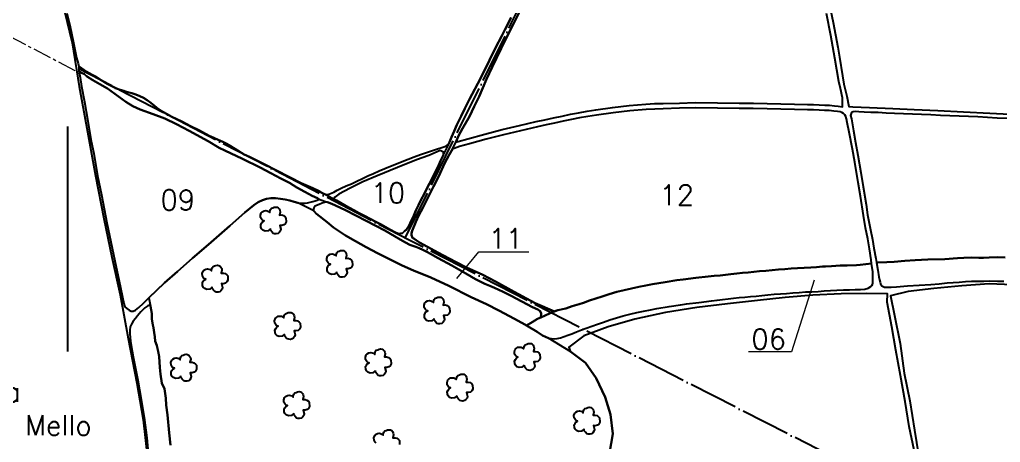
# Model space of a CAD drawing. Extents: x 754738 to 757363, y 7805323 to 7809035.
# Drawn here: x 755161 to 755951, y 7807327 to 7807668 of the extents above; entities that cross this region are included whole.
import ezdxf

# ---------------------------------------------------------------- set-up
doc = ezdxf.new("R2010")
doc.units = 0
doc.header["$MEASUREMENT"] = 0
for name, pattern in [('CENTER2', [1.125, 0.75, -0.125, 0.125, -0.125]), ('CONTINUO', [0]), ('TAPUME', [47, 40, -3.5, 0, -3.5])]:
    doc.linetypes.add(name, pattern=pattern)
for name, color, linetype in [('0114001140', 1, 'Continuous'), ('0114001140004', 5, 'Continuous'), ('0114001140005', 5, 'Continuous'), ('0114001140006', 5, 'Continuous'), ('0114001140007', 5, 'Continuous'), ('0114001140008', 5, 'Continuous'), ('0114001140009', 5, 'Continuous'), ('0114001140010', 5, 'Continuous'), ('0114001140011', 5, 'Continuous'), ('0114001140012', 5, 'Continuous'), ('0114001140013', 5, 'Continuous'), ('0114001140014', 5, 'Continuous'), ('0114001140016', 5, 'Continuous'), ('0114001140017', 5, 'Continuous'), ('GRADE', 8, 'Continuous'), ('MATO', 3, 'Continuous'), ('REDE-DE-LUZ', 6, 'Continuous'), ('SIMBOLO ARVORE', 118, 'Continuous'), ('TEXTO', 7, 'Continuous'), ('TEXTO CONFRONTANTES', 7, 'Continuous')]:
    doc.layers.add(name, color=color, linetype=linetype)
doc.layers.add('TEXTO_DIVERSOS', color=7, linetype='Continuous', lineweight=5)
doc.styles.add('SIMPLEX', font='simplex', dxfattribs={"height": 0.2})

msp = doc.modelspace()

# ---------------------------------------------------------------- linework, layer by layer
at = {"layer": '0114001140'}
msp.add_lwpolyline([(755154.94, 7807874.89), (755162.66, 7807840.25), (755170.06, 7807807.77), (755177.78, 7807773.43), (755183.64, 7807742.11), (755189.85, 7807710.97), (755195.33, 7807683.62), (755203.57, 7807649.1), (755209.2, 7807613.96), (755216.05, 7807577.44), (755222.3, 7807541.92), (755229.08, 7807507.49), (755235.55, 7807476.21), (755242.33, 7807445.93), (755248.72, 7807410.56), (755255.65, 7807374.51), (755260.74, 7807345.01), (755264.58, 7807311.79)], dxfattribs=at)
at = {"layer": '0114001140004'}
msp.add_lwpolyline([(755882.08, 7807320.67), (755878.08, 7807339.63), (755874.72, 7807359.79), (755871, 7807380.94), (755867.27, 7807401.21), (755863.97, 7807420.18), (755860.26, 7807440.1), (755860.4, 7807446.78), (755843.86, 7807447.02), (755823.09, 7807446.62), (755800.37, 7807445.73), (755778, 7807443.69), (755755.74, 7807441.42), (755731.62, 7807438.71), (755706.98, 7807435.61), (755681.61, 7807431.63), (755656.91, 7807426.21), (755635.35, 7807420.17), (755615.77, 7807412.71), (755603.87, 7807403.62), (755604.85, 7807400.52), (755605.35, 7807399.99), (755617.12, 7807390.92), (755625.74, 7807378.7), (755632.99, 7807363.34), (755637.3, 7807349.26), (755639.35, 7807333.76), (755636.52, 7807318.23)], dxfattribs=at)
at = {"layer": '0114001140005'}
msp.add_lwpolyline([(755960.85, 7807453.92), (755942.43, 7807454.65), (755920.44, 7807453.24), (755897.84, 7807450.98), (755877.19, 7807448.59), (755862.81, 7807445.22), (755866.24, 7807429.31), (755870.61, 7807406.6), (755874.08, 7807382.77), (755878.44, 7807360.47), (755882.29, 7807336.69), (755888.95, 7807295.38)], dxfattribs=at)
at = {"layer": '0114001140006'}
msp.add_lwpolyline([(755848.58, 7807454.72), (755848.76, 7807456.76), (755848.72, 7807460.96), (755848.74, 7807464.44), (755847.76, 7807471.24), (755838.57, 7807470.09), (755835.64, 7807469.74), (755827.98, 7807469.46), (755826.5, 7807469.47), (755822.28, 7807469.53), (755815.4, 7807469.12), (755810.68, 7807468.85), (755808.04, 7807468.67), (755803.23, 7807468.24), (755798.7, 7807468.01), (755793.39, 7807467.77), (755787.97, 7807467.38), (755782.84, 7807467.01), (755777.86, 7807466.65), (755772.71, 7807466.27), (755767.5, 7807465.83), (755762.37, 7807465.38), (755757.4, 7807464.86), (755752.79, 7807464.39), (755748.31, 7807463.99), (755743.79, 7807463.58), (755739.02, 7807463.14), (755734.32, 7807462.6), (755729.91, 7807462.11), (755725.58, 7807461.63), (755720.87, 7807461.2), (755715.91, 7807460.76), (755706.08, 7807459.64), (755695.87, 7807458.34), (755690.8, 7807457.63), (755681.46, 7807456.19), (755671.27, 7807454.4), (755665.87, 7807453.41), (755660.16, 7807452.3), (755654.26, 7807451.1), (755648.28, 7807449.7), (755642.35, 7807448.19), (755636.37, 7807446.47), (755630.7, 7807444.64), (755625.44, 7807442.89), (755620.47, 7807441.2), (755615.66, 7807439.56), (755612.06, 7807438.27), (755606.57, 7807436.63), (755601.38, 7807434.88), (755594.79, 7807433.44), (755590.34, 7807431.84), (755588.1, 7807430.87), (755581.29, 7807427.69), (755581.29, 7807427.69), (755578.59, 7807426.43), (755574.36, 7807423.93), (755569.62, 7807421.23), (755578.18, 7807416.1), (755582.66, 7807413.17), (755585.04, 7807411.91), (755587.47, 7807410.99), (755589.69, 7807410.57), (755591.91, 7807410.45), (755594.33, 7807410.64), (755597.05, 7807411.31), (755599.95, 7807412.26), (755602.93, 7807413.34), (755606.17, 7807414.55), (755609.92, 7807415.98), (755613.89, 7807417.59), (755617.83, 7807419.13), (755622.24, 7807420.71), (755626.9, 7807422.3), (755631.82, 7807423.97), (755636.92, 7807425.67), (755642.19, 7807427.37), (755647.58, 7807428.92), (755653.02, 7807430.3), (755658.53, 7807431.59), (755664.06, 7807432.72), (755669.58, 7807433.79), (755674.8, 7807434.75), (755684.7, 7807436.49), (755693.7, 7807437.87), (755698.51, 7807438.55), (755708.62, 7807439.83), (755718.68, 7807441.12), (755723.26, 7807441.7), (755727.65, 7807442.15), (755732.07, 7807442.64), (755736.52, 7807443.13), (755741.04, 7807443.65), (755745.58, 7807444.07), (755750.07, 7807444.48), (755754.65, 7807444.89), (755759.4, 7807445.37), (755764.24, 7807445.87), (755769.2, 7807446.31), (755774.27, 7807446.74), (755779.27, 7807447.11), (755784.24, 7807447.46), (755789.4, 7807447.84), (755794.53, 7807448.21), (755799.64, 7807448.44), (755804.61, 7807448.69), (755809.58, 7807449.14), (755814.67, 7807449.48), (755819.83, 7807449.7), (755824.97, 7807449.85), (755829.87, 7807449.97), (755834.46, 7807450.11), (755838.65, 7807450.25), (755842.16, 7807450.47), (755844.98, 7807451.29), (755847.08, 7807452.56), (755847.84, 7807453.34)], close=True, dxfattribs=at)
at = {"layer": '0114001140007'}
msp.add_lwpolyline([(755955.28, 7807476.07), (755948.9, 7807476.29), (755942.47, 7807475.98), (755937.91, 7807475.65), (755934.11, 7807475.74), (755928.4, 7807476.12), (755922.02, 7807475.85), (755916.93, 7807475.4), (755906.84, 7807474.76), (755892.99, 7807474.29), (755882.86, 7807473.76), (755874.61, 7807473.22), (755866.02, 7807472.61), (755860.12, 7807472.28), (755851.6, 7807472.05), (755852.8, 7807465.67), (755853.66, 7807460.38), (755854.09, 7807458), (755854.5, 7807456.18), (755854.93, 7807454.88), (755855.97, 7807453.21), (755858.06, 7807452.17), (755863.59, 7807452.16), (755867.66, 7807452.25), (755876.53, 7807453.11), (755886.06, 7807453.72), (755895.5, 7807454.13), (755902.15, 7807454.89), (755908.48, 7807455.59), (755918.38, 7807456.22), (755923.27, 7807456.65), (755928.16, 7807456.86), (755932.7, 7807456.99), (755938.13, 7807456.94), (755942.91, 7807457.09), (755949.02, 7807457.04), (755954.26, 7807456.86)], dxfattribs=at)
at = {"layer": '0114001140008'}
msp.add_lwpolyline([(755282.82, 7807324.59), (755281.74, 7807334.67), (755280.4, 7807349.1), (755279.47, 7807356.96), (755279.13, 7807362.61), (755277.97, 7807370), (755276, 7807374.54), (755274.79, 7807381.86), (755274.33, 7807387.15), (755273.61, 7807396.19), (755272.82, 7807400.06), (755271.79, 7807405.04), (755270.58, 7807408.51), (755270.11, 7807411.96), (755269.73, 7807415.51), (755269.2, 7807419.2), (755268.49, 7807421.82), (755267.88, 7807426.15), (755267.79, 7807428.22), (755267.72, 7807430.96), (755266.71, 7807436.79), (755265.93, 7807437.61), (755264.66, 7807437.11), (755262.29, 7807435.28), (755260.33, 7807433.41), (755258.82, 7807432.15), (755256.36, 7807429.06), (755254.57, 7807426.89), (755252.76, 7807424.6), (755251.34, 7807422.27), (755250.46, 7807420), (755250.13, 7807417.34), (755250.15, 7807414.44), (755250.32, 7807411.39), (755250.7, 7807408.48), (755251.25, 7807404.9), (755252, 7807400.59), (755252.87, 7807395.92), (755254.71, 7807386.46), (755256.46, 7807377.14), (755258.89, 7807363), (755261.63, 7807346.96), (755263.81, 7807330.45), (755265.61, 7807308.71)], dxfattribs=at)
at = {"layer": '0114001140009'}
msp.add_lwpolyline([(755349.87, 7807518.27), (755353.38, 7807520.53), (755356.95, 7807522.14), (755360.32, 7807523.22), (755363.78, 7807523.88), (755367.5, 7807523.94), (755371.42, 7807523.44), (755375.28, 7807522.84), (755379.08, 7807521.91), (755382.43, 7807520.95), (755385.4, 7807520.17), (755387.94, 7807519.73), (755389.88, 7807519.73), (755391.41, 7807519.87), (755393.33, 7807520.08), (755397.54, 7807521.12), (755399.3, 7807521.73), (755401.72, 7807522.67), (755402.46, 7807523.01), (755401.34, 7807523.89), (755396.86, 7807525.76), (755391.09, 7807528.98), (755384.74, 7807532.53), (755378.6, 7807536.17), (755371.87, 7807539.67), (755363.72, 7807543.99), (755355.11, 7807548.65), (755340.94, 7807555.58), (755326.62, 7807562.3), (755322.01, 7807564.6), (755313.08, 7807569.8), (755297.98, 7807578.12), (755287.78, 7807583.52), (755278.33, 7807588.05), (755268.94, 7807591.57), (755258.39, 7807595.45), (755252.39, 7807598.16), (755246.9, 7807601.46), (755238, 7807607.92), (755231.97, 7807612.29), (755226.02, 7807615.79), (755220.4, 7807619.03), (755215.12, 7807622.38), (755213.45, 7807623.79), (755211.23, 7807624.94), (755208.87, 7807626.41), (755210.15, 7807621.28), (755211.04, 7807613.97), (755213.53, 7807601.58), (755215.89, 7807587.56), (755218.76, 7807571.29), (755220.98, 7807559.92), (755223.99, 7807541.85), (755227.15, 7807526.7), (755231.56, 7807504.05), (755234.75, 7807488.68), (755237.9, 7807473.43), (755241.58, 7807456.83), (755244.04, 7807445.24), (755245.27, 7807438.81), (755246.03, 7807436.24), (755247.57, 7807434.75), (755249.47, 7807433.4), (755251.28, 7807432.73), (755252.89, 7807432.83), (755254.6, 7807433.49), (755257.42, 7807435.56), (755261.1, 7807439.07), (755265.33, 7807443.38), (755277.99, 7807455.48), (755288.4, 7807464.83), (755300.57, 7807475.43), (755313.39, 7807486.41), (755330.69, 7807501.47), (755342.75, 7807512.4)], close=True, dxfattribs=at)
at = {"layer": '0114001140010'}
msp.add_lwpolyline([(755487.23, 7807527.22), (755489.42, 7807531.69), (755491.54, 7807535.73), (755495.49, 7807543.64), (755498.95, 7807550.78), (755500.45, 7807553.97), (755501.71, 7807556.56), (755502.57, 7807558.34), (755502.9, 7807559.3), (755502.88, 7807559.81), (755502.71, 7807561.09), (755500.22, 7807562.38), (755491.07, 7807558.39), (755481.17, 7807554.78), (755465.78, 7807548.68), (755449.3, 7807541.87), (755437.93, 7807536.98), (755427.73, 7807531.89), (755418.44, 7807527.19), (755415.3, 7807524.67), (755414.06, 7807523.2), (755416.83, 7807521.92), (755423.21, 7807518.26), (755427.11, 7807516.15), (755431.15, 7807513.89), (755434.89, 7807511.86), (755439.13, 7807509.63), (755443.71, 7807507.21), (755448.32, 7807504.73), (755452.51, 7807502.51), (755456.43, 7807500.4), (755460.18, 7807498.25), (755463.48, 7807496.46), (755466.62, 7807495.18), (755469.83, 7807495.66), (755471.41, 7807497.17), (755472.91, 7807498.67), (755474.54, 7807500.9), (755476.05, 7807503.65), (755477.23, 7807506.56), (755478.79, 7807510), (755480.62, 7807513.86), (755482.64, 7807518.24), (755484.89, 7807522.79)], close=True, dxfattribs=at)
at = {"layer": '0114001140011'}
msp.add_lwpolyline([(755463.38, 7807493.21), (755455.53, 7807497.84), (755448.27, 7807501.58), (755440.46, 7807505.7), (755432.09, 7807509.79), (755423.76, 7807514.07), (755415.87, 7807517.86), (755412.81, 7807519.22), (755409.38, 7807520.62), (755406.97, 7807520.38), (755405.06, 7807519.78), (755402.65, 7807518.83), (755400.47, 7807517.87), (755398.85, 7807517.07), (755398.2, 7807516.14), (755398.01, 7807514.84), (755398.05, 7807513.91), (755398.75, 7807513.09), (755400.43, 7807511.37), (755409.01, 7807504.46), (755414.27, 7807500.23), (755423.97, 7807493.69), (755431.92, 7807489.29), (755440.39, 7807484.42), (755449.59, 7807479.53), (755459.78, 7807474.28), (755469.5, 7807469.56), (755478.53, 7807465.61), (755492.59, 7807459.9), (755507.13, 7807453.07), (755525.17, 7807444.15), (755537.56, 7807438.36), (755547.32, 7807433.26), (755560.09, 7807426.57), (755568.29, 7807422.03), (755569.62, 7807421.23), (755574.36, 7807423.93), (755578.59, 7807426.43), (755581.29, 7807427.69), (755581.41, 7807430.85), (755580.81, 7807432.43), (755579.96, 7807433.27), (755578.75, 7807434.09), (755574.46, 7807435.99), (755565.81, 7807440.48), (755557.22, 7807445), (755550.92, 7807448.29), (755547.46, 7807450.05), (755543.93, 7807451.66), (755540.11, 7807453.21), (755536.22, 7807454.74), (755532.45, 7807456.54), (755528.64, 7807458.57), (755520.86, 7807463.19), (755509.49, 7807469.57), (755498.43, 7807475.55), (755492.42, 7807478.98), (755489.32, 7807480.63), (755486.18, 7807482.17), (755483.19, 7807483.44), (755480.45, 7807484.5), (755475.56, 7807486.34), (755472.31, 7807488.01), (755467.76, 7807490.53)], close=True, dxfattribs=at)
at = {"layer": '0114001140012'}
msp.add_lwpolyline([(755836.97, 7807536.65), (755834.14, 7807552.99), (755832.25, 7807563.53), (755829.55, 7807577.09), (755827.97, 7807584.93), (755827.38, 7807587.95), (755826.87, 7807589.88), (755826.19, 7807591.19), (755825.16, 7807592.22), (755823.84, 7807593.01), (755822.41, 7807593.45), (755820.25, 7807593.8), (755817.21, 7807594.18), (755813.55, 7807594.54), (755809.8, 7807594.71), (755805.39, 7807594.87), (755800.81, 7807595.11), (755795.99, 7807595.24), (755785.51, 7807595.37), (755774.58, 7807595.7), (755763.55, 7807595.95), (755752.42, 7807596.09), (755741.05, 7807596.24), (755723.61, 7807596.38), (755705.58, 7807596.64), (755692.97, 7807596.35), (755679.78, 7807596), (755672.99, 7807595.81), (755666.21, 7807595.45), (755652.87, 7807594.26), (755639.58, 7807592.64), (755626, 7807590.93), (755619.17, 7807589.89), (755612.46, 7807588.62), (755605.86, 7807587.32), (755599.18, 7807585.92), (755592.35, 7807584.48), (755585.4, 7807582.98), (755578.52, 7807581.42), (755564.91, 7807578.32), (755551.19, 7807575), (755537.19, 7807571.42), (755523.62, 7807567.58), (755515.82, 7807565.49), (755511.52, 7807564), (755510.06, 7807563.53), (755507.33, 7807558.88), (755503.67, 7807551.77), (755498.97, 7807541.63), (755494.77, 7807533.38), (755490.53, 7807524.73), (755486.17, 7807516.03), (755483.04, 7807510.22), (755480.6, 7807504.73), (755477.61, 7807497.41), (755477.11, 7807495.62), (755477.01, 7807493.93), (755477.53, 7807492.47), (755478.8, 7807491.23), (755483.54, 7807488.18), (755489.89, 7807484.65), (755498.3, 7807480.11), (755512.43, 7807472.64), (755521.39, 7807468.05), (755534.58, 7807462.11), (755544.61, 7807456.79), (755559.86, 7807448.35), (755576.76, 7807439.19), (755592.1, 7807432.48), (755594.79, 7807433.44), (755601.38, 7807434.88), (755606.57, 7807436.63), (755612.06, 7807438.27), (755615.66, 7807439.56), (755620.47, 7807441.2), (755625.44, 7807442.89), (755630.7, 7807444.64), (755636.37, 7807446.47), (755642.35, 7807448.19), (755648.28, 7807449.7), (755654.26, 7807451.1), (755660.16, 7807452.3), (755665.87, 7807453.41), (755671.27, 7807454.4), (755681.46, 7807456.19), (755690.8, 7807457.63), (755695.87, 7807458.34), (755706.08, 7807459.64), (755715.91, 7807460.76), (755720.87, 7807461.2), (755725.58, 7807461.63), (755729.91, 7807462.11), (755734.32, 7807462.6), (755739.02, 7807463.14), (755743.79, 7807463.58), (755748.31, 7807463.99), (755752.79, 7807464.39), (755757.4, 7807464.86), (755762.37, 7807465.38), (755767.5, 7807465.83), (755772.71, 7807466.27), (755777.86, 7807466.65), (755782.84, 7807467.01), (755787.97, 7807467.38), (755793.39, 7807467.77), (755798.7, 7807468.01), (755803.23, 7807468.24), (755808.04, 7807468.67), (755810.68, 7807468.85), (755815.4, 7807469.12), (755822.28, 7807469.53), (755826.5, 7807469.47), (755827.98, 7807469.46), (755835.64, 7807469.74), (755838.57, 7807470.09), (755847.76, 7807471.24), (755847.33, 7807474.24), (755845.96, 7807483.05), (755844.6, 7807491.06), (755842.88, 7807499.96), (755841.2, 7807509.93), (755838.7, 7807525.61)], close=True, dxfattribs=at)
at = {"layer": '0114001140013'}
msp.add_lwpolyline([(755957.12, 7807588.16), (755948.99, 7807588.53), (755941.04, 7807588.93), (755933.28, 7807589.36), (755925.66, 7807589.71), (755918.21, 7807590.03), (755910.71, 7807590.36), (755903.15, 7807590.64), (755895.54, 7807591.05), (755888.05, 7807591.37), (755880.63, 7807591.75), (755873.36, 7807592), (755866.22, 7807592.26), (755859.34, 7807592.54), (755852.94, 7807592.89), (755846.98, 7807593.06), (755841.71, 7807593.34), (755837.46, 7807593.53), (755834.52, 7807593.67), (755832.73, 7807593.45), (755831.5, 7807592.98), (755830.8, 7807590.51), (755831.4, 7807587.75), (755833.23, 7807578.3), (755834.82, 7807568.7), (755836.6, 7807558.55), (755838.91, 7807544.51), (755840.91, 7807533.01), (755843.22, 7807518.64), (755844.53, 7807510.37), (755846.87, 7807498.26), (755848.33, 7807490.58), (755849.5, 7807483.5), (755851.03, 7807475.09), (755851.6, 7807472.05), (755860.12, 7807472.28), (755866.02, 7807472.61), (755874.61, 7807473.22), (755882.86, 7807473.76), (755892.99, 7807474.29), (755906.84, 7807474.76), (755916.93, 7807475.4), (755922.02, 7807475.85), (755928.4, 7807476.12), (755934.11, 7807475.74), (755937.91, 7807475.65), (755942.47, 7807475.98), (755948.9, 7807476.29), (755955.28, 7807476.07)], dxfattribs=at)
at = {"layer": '0114001140014'}
msp.add_lwpolyline([(755812.9, 7807683.81), (755816.67, 7807665.48), (755820.42, 7807645.6), (755821.98, 7807637.57), (755824.4, 7807622.64), (755825.47, 7807615.94), (755827.67, 7807606.06), (755829.45, 7807597.76), (755832.46, 7807597.62), (755846.12, 7807596.91), (755864.88, 7807596.19), (755882.01, 7807595.44), (755901.12, 7807594.68), (755921.65, 7807593.49), (755942.94, 7807592.48), (755964.58, 7807591.36)], dxfattribs=at)
at = {"layer": '0114001140016'}
msp.add_lwpolyline([(755564.28, 7807674.8), (755559.31, 7807664.56), (755554.11, 7807654.55), (755549.13, 7807644.67), (755542.05, 7807629.66), (755537.54, 7807619.96), (755531.57, 7807605.9), (755527.64, 7807597.77), (755523.64, 7807589.73), (755518.08, 7807580.07), (755515, 7807574.09), (755512.76, 7807568.99), (755514.56, 7807569.61), (755522.47, 7807571.73), (755536.07, 7807575.58), (755550.14, 7807579.18), (755563.93, 7807582.52), (755577.56, 7807585.62), (755584.47, 7807587.19), (755591.45, 7807588.69), (755598.29, 7807590.14), (755605, 7807591.54), (755611.65, 7807592.85), (755618.44, 7807594.14), (755625.41, 7807595.2), (755639.05, 7807596.92), (755652.42, 7807598.54), (755665.91, 7807599.75), (755672.81, 7807600.12), (755679.66, 7807600.31), (755692.87, 7807600.65), (755705.56, 7807600.95), (755723.66, 7807600.69), (755741.1, 7807600.55), (755752.48, 7807600.4), (755763.63, 7807600.26), (755774.69, 7807600), (755785.6, 7807599.68), (755796.08, 7807599.55), (755800.98, 7807599.41), (755805.58, 7807599.18), (755809.97, 7807599.02), (755813.86, 7807598.84), (755817.69, 7807598.47), (755820.86, 7807598.07), (755824.32, 7807597.51), (755824.15, 7807600.92), (755824.17, 7807603.45), (755824.15, 7807604.93), (755823.86, 7807607.25), (755823.26, 7807609.8), (755822.63, 7807612.22), (755821.39, 7807618.07), (755817.96, 7807636.73), (755814.79, 7807655.21), (755811.49, 7807672.88)], dxfattribs=at)
at = {"layer": '0114001140017'}
msp.add_lwpolyline([(755199.44, 7807673.2), (755201.67, 7807663.33), (755204.72, 7807649.09), (755207.1, 7807637.13), (755208.39, 7807632.49), (755208.9, 7807630.14), (755211.04, 7807628.78), (755214.79, 7807625.95), (755217.2, 7807624.6), (755219.8, 7807623.32), (755222.39, 7807621.92), (755227.09, 7807619.06), (755231.85, 7807616.19), (755234.1, 7807614.98), (755236.61, 7807613.76), (755239.47, 7807612.36), (755242.23, 7807611.34), (755245.12, 7807610.35), (755246.7, 7807609.98), (755248.41, 7807609.41), (755251.69, 7807608.52), (755254.89, 7807607.49), (755258.08, 7807606.23), (755261.14, 7807604.74), (755263.96, 7807603.03), (755266.96, 7807600.87), (755269.97, 7807598.35), (755273.15, 7807595.75), (755276.59, 7807593.51), (755280.27, 7807591.55), (755284.02, 7807589.6), (755287.95, 7807587.66), (755291.9, 7807585.66), (755298.98, 7807581.96), (755306.19, 7807578.36), (755314.03, 7807574.21), (755317.67, 7807572.49), (755321.32, 7807570.96), (755324.97, 7807569.38), (755328.3, 7807567.81), (755331.54, 7807565.85), (755334.93, 7807563.62), (755342.17, 7807559.24), (755346.41, 7807557.13), (755359.34, 7807550.74), (755367.65, 7807546.35), (755379.22, 7807540.51), (755388.11, 7807535.91), (755397.52, 7807531.98), (755402.53, 7807529.43), (755404.66, 7807528.18), (755406.4, 7807527.25), (755407.86, 7807526.77), (755410.5, 7807526.98), (755414.35, 7807528.69), (755417.22, 7807530.25), (755420.42, 7807532.01), (755424.49, 7807533.8), (755428.81, 7807535.57), (755433.07, 7807537.53), (755437.43, 7807539.62), (755441.9, 7807541.79), (755446.44, 7807543.91), (755450.92, 7807545.91), (755455.48, 7807547.87), (755460.14, 7807549.81), (755464.86, 7807551.71), (755469.61, 7807553.59), (755474.42, 7807555.44), (755479.3, 7807557.25), (755484.22, 7807559.06), (755489.13, 7807560.71), (755493.86, 7807562.25), (755498.06, 7807563.56), (755501.47, 7807564.74), (755503.91, 7807565.61), (755505.56, 7807566.36), (755506.72, 7807567.43), (755507.69, 7807569.13), (755509.35, 7807573.09), (755511.52, 7807578.04), (755513.53, 7807582.94), (755517.14, 7807590.11), (755519.87, 7807596.12), (755523.62, 7807603.8), (755532.52, 7807620.3), (755539.92, 7807635.11), (755544.73, 7807645.14), (755549.8, 7807654.73), (755552.21, 7807659.78), (755557.21, 7807669.49)], dxfattribs=at)
at = {"layer": 'GRADE', "color": 8}
msp.add_line((755200, 7807400.21), (755200, 7807581.66), dxfattribs=at)
at = {"layer": 'MATO'}
msp.add_lwpolyline([(755636.52, 7807318.23), (755639.35, 7807333.76), (755637.3, 7807349.26), (755632.99, 7807363.34), (755625.74, 7807378.7), (755617.12, 7807390.92), (755605.35, 7807399.99), (755587.47, 7807410.99), (755585.04, 7807411.91), (755582.66, 7807413.17), (755578.18, 7807416.1), (755568.29, 7807422.03), (755560.09, 7807426.57), (755547.32, 7807433.26), (755537.56, 7807438.36), (755525.17, 7807444.15), (755507.13, 7807453.07), (755492.59, 7807459.9), (755478.53, 7807465.61), (755469.5, 7807469.56), (755459.78, 7807474.28), (755449.59, 7807479.53), (755440.39, 7807484.42), (755431.92, 7807489.29), (755423.97, 7807493.69), (755414.27, 7807500.23), (755409.01, 7807504.46), (755400.43, 7807511.37), (755397.83, 7807514.02), (755385.4, 7807520.17), (755382.43, 7807520.95), (755379.08, 7807521.91), (755375.28, 7807522.84), (755371.42, 7807523.44), (755367.5, 7807523.94), (755363.78, 7807523.88), (755360.32, 7807523.22), (755356.95, 7807522.14), (755353.38, 7807520.53), (755349.87, 7807518.27), (755342.75, 7807512.4), (755330.69, 7807501.47), (755313.39, 7807486.41), (755300.57, 7807475.43), (755288.4, 7807464.83), (755277.99, 7807455.48), (755265.33, 7807443.38), (755266.71, 7807436.79), (755267.72, 7807430.96), (755267.79, 7807428.22), (755267.88, 7807426.15), (755268.49, 7807421.82), (755269.2, 7807419.2), (755269.73, 7807415.51), (755270.11, 7807411.96), (755270.58, 7807408.51), (755271.79, 7807405.04), (755272.82, 7807400.06), (755273.61, 7807396.19), (755274.33, 7807387.15), (755274.79, 7807381.86), (755276, 7807374.54), (755277.97, 7807370), (755279.13, 7807362.61), (755279.47, 7807356.96), (755280.4, 7807349.1), (755281.74, 7807334.67), (755282.82, 7807324.59)], dxfattribs=at)
at = {"layer": 'REDE-DE-LUZ', "linetype": 'TAPUME', "flags": 128}
for points in [[(755472.15, 7807492.03), (755735.12, 7808024.7)], [(756701.38, 7806860.34), (756178.45, 7807129.52), (755475.22, 7807490.06), (755208.95, 7807628.14)]]:
    msp.add_lwpolyline(points, dxfattribs=at)
at = {"layer": 'REDE-DE-LUZ'}
msp.add_lwpolyline([(755557.21, 7807669.49), (755552.21, 7807659.78), (755549.8, 7807654.73), (755544.73, 7807645.14), (755539.92, 7807635.11), (755532.52, 7807620.3), (755523.62, 7807603.8), (755519.87, 7807596.12), (755517.14, 7807590.11), (755513.53, 7807582.94), (755511.52, 7807578.04), (755509.35, 7807573.09), (755507.69, 7807569.13), (755506.72, 7807567.43), (755502.9, 7807559.3), (755502.57, 7807558.34), (755501.71, 7807556.56), (755500.45, 7807553.97), (755498.95, 7807550.78), (755495.49, 7807543.64), (755491.54, 7807535.73), (755489.42, 7807531.69), (755487.23, 7807527.22), (755484.89, 7807522.79), (755482.64, 7807518.24), (755480.62, 7807513.86), (755478.79, 7807510), (755477.23, 7807506.56), (755476.05, 7807503.65), (755474.54, 7807500.9), (755472.91, 7807498.67), (755471.41, 7807497.17), (755469.83, 7807495.66), (755466.62, 7807495.18), (755463.48, 7807496.46), (755460.18, 7807498.25), (755456.43, 7807500.4), (755452.51, 7807502.51), (755448.32, 7807504.73), (755443.71, 7807507.21), (755439.13, 7807509.63), (755434.89, 7807511.86), (755431.15, 7807513.89), (755427.11, 7807516.15), (755423.21, 7807518.26), (755416.83, 7807521.92), (755414.06, 7807523.2), (755407.86, 7807526.77), (755406.4, 7807527.25), (755404.66, 7807528.18), (755402.53, 7807529.43), (755397.52, 7807531.98), (755388.11, 7807535.91), (755379.22, 7807540.51), (755367.65, 7807546.35), (755359.34, 7807550.74), (755346.41, 7807557.13), (755342.17, 7807559.24), (755334.93, 7807563.62), (755331.54, 7807565.85), (755328.3, 7807567.81), (755324.97, 7807569.38), (755321.32, 7807570.96), (755317.67, 7807572.49), (755314.03, 7807574.21), (755306.19, 7807578.36), (755298.98, 7807581.96), (755291.9, 7807585.66), (755287.95, 7807587.66), (755284.02, 7807589.6), (755280.27, 7807591.55), (755276.59, 7807593.51), (755273.15, 7807595.75), (755269.97, 7807598.35), (755266.96, 7807600.87), (755263.96, 7807603.03), (755261.14, 7807604.74), (755258.08, 7807606.23), (755254.89, 7807607.49), (755251.69, 7807608.52), (755248.41, 7807609.41), (755246.7, 7807609.98), (755245.12, 7807610.35), (755242.23, 7807611.34), (755239.47, 7807612.36), (755236.61, 7807613.76), (755234.1, 7807614.98), (755231.85, 7807616.19), (755227.09, 7807619.06), (755222.39, 7807621.92), (755219.8, 7807623.32), (755217.2, 7807624.6), (755214.79, 7807625.95), (755211.04, 7807628.78), (755208.9, 7807630.14), (755208.87, 7807626.41), (755211.23, 7807624.94), (755213.45, 7807623.79), (755215.12, 7807622.38), (755220.4, 7807619.03), (755226.02, 7807615.79), (755231.97, 7807612.29), (755238, 7807607.92), (755246.9, 7807601.46), (755252.39, 7807598.16), (755258.39, 7807595.45), (755268.94, 7807591.57), (755278.33, 7807588.05), (755287.78, 7807583.52), (755297.98, 7807578.12), (755313.08, 7807569.8), (755322.01, 7807564.6), (755326.62, 7807562.3), (755340.94, 7807555.58), (755355.11, 7807548.65), (755363.72, 7807543.99), (755371.87, 7807539.67), (755378.6, 7807536.17), (755384.74, 7807532.53), (755391.09, 7807528.98), (755396.86, 7807525.76), (755401.34, 7807523.89), (755402.46, 7807523.01), (755409.38, 7807520.62), (755412.81, 7807519.22), (755415.87, 7807517.86), (755423.76, 7807514.07), (755432.09, 7807509.79), (755440.46, 7807505.7), (755448.27, 7807501.58), (755455.53, 7807497.84), (755463.38, 7807493.21), (755467.76, 7807490.53), (755472.31, 7807488.01), (755475.56, 7807486.34), (755480.45, 7807484.5), (755483.19, 7807483.44), (755486.18, 7807482.17), (755489.32, 7807480.63), (755492.42, 7807478.98), (755498.43, 7807475.55), (755509.49, 7807469.57), (755520.86, 7807463.19), (755528.64, 7807458.57), (755532.45, 7807456.54), (755536.22, 7807454.74), (755540.11, 7807453.21), (755543.93, 7807451.66), (755547.46, 7807450.05), (755550.92, 7807448.29), (755557.22, 7807445), (755565.81, 7807440.48), (755574.46, 7807435.99), (755578.75, 7807434.09), (755580.67, 7807432.79), (755581.41, 7807430.85), (755581.29, 7807427.69), (755581.29, 7807427.69), (755588.1, 7807430.87), (755590.34, 7807431.84), (755592.1, 7807432.48), (755576.76, 7807439.19), (755559.86, 7807448.35), (755544.61, 7807456.79), (755534.58, 7807462.11), (755521.39, 7807468.05), (755512.43, 7807472.64), (755498.3, 7807480.11), (755489.89, 7807484.65), (755483.54, 7807488.18), (755477.73, 7807491.92), (755477.01, 7807493.93), (755477.11, 7807495.62), (755477.61, 7807497.41), (755480.6, 7807504.73), (755483.04, 7807510.22), (755486.17, 7807516.03), (755490.53, 7807524.73), (755494.77, 7807533.38), (755498.97, 7807541.63), (755503.67, 7807551.77), (755507.33, 7807558.88), (755510.06, 7807563.53), (755512.76, 7807568.99), (755515, 7807574.09), (755518.08, 7807580.07), (755523.64, 7807589.73), (755527.64, 7807597.77), (755531.57, 7807605.9), (755537.54, 7807619.96), (755542.05, 7807629.66), (755549.13, 7807644.67), (755554.11, 7807654.55), (755559.31, 7807664.56), (755564.28, 7807674.8)], dxfattribs=at)
at = {"layer": 'SIMBOLO ARVORE', "linetype": 'CONTINUO'}
for points in [[(755363.3, 7807499.14, 0), (755361.43, 7807497.56, 0), (755359.05, 7807497.29, 0), (755357.35, 7807497.95, 0), (755356.14, 7807499.13, 0), (755355.65, 7807500.49, 0), (755355.51, 7807502.49, 0), (755356.16, 7807503.75, 0), (755356.85, 7807504.69, 0), (755358.22, 7807505.62, 0), (755357.34, 7807505.9, 0), (755356.48, 7807506.61, 0), (755355.47, 7807508.2, 0), (755355.29, 7807510.1, 0), (755356.02, 7807512.08, 0), (755356.79, 7807512.79, 0), (755358.19, 7807513.65, 0), (755359.66, 7807513.84, 0), (755360.83, 7807513.67, 0), (755361.76, 7807513.25, 0), (755362.78, 7807512.34, 0), (755363.08, 7807514.07, 0), (755363.34, 7807514.77, 0), (755364.1, 7807515.73, 0), (755365.24, 7807516.14, 0), (755366.34, 7807516.64, 0), (755367.58, 7807516.75, 0), (755368.76, 7807516.58, 0), (755369.71, 7807516.08, 0), (755370.42, 7807515.31, 0), (755371.04, 7807514.08, 0), (755371.29, 7807512.72, 0), (755370.72, 7807510.29, 0), (755372.43, 7807510.32, 0), (755373.83, 7807509.98, 0), (755375.16, 7807508.92, 0), (755375.9, 7807508.08, 0), (755376.1, 7807504.74, 0), (755375.28, 7807503.24, 0), (755374.19, 7807502.24, 0), (755372.47, 7807501.78, 0), (755370.97, 7807501.91, 0), (755371.77, 7807498.79, 0), (755371.4, 7807497.46, 0), (755370.5, 7807496.18, 0), (755369.5, 7807495.39, 0), (755368.09, 7807495.04, 0), (755366.69, 7807495.13, 0), (755365.64, 7807495.43, 0), (755364.43, 7807496.61, 0), (755363.61, 7807497.68, 0), (755363.36, 7807499.3, 0)], [(755416.74, 7807464.17, 0), (755414.86, 7807462.6, 0), (755412.48, 7807462.32, 0), (755410.78, 7807462.98, 0), (755409.58, 7807464.17, 0), (755409.08, 7807465.52, 0), (755408.95, 7807467.53, 0), (755409.6, 7807468.79, 0), (755410.28, 7807469.73, 0), (755411.65, 7807470.66, 0), (755410.78, 7807470.94, 0), (755409.92, 7807471.65, 0), (755408.91, 7807473.24, 0), (755408.72, 7807475.14, 0), (755409.45, 7807477.12, 0), (755410.22, 7807477.83, 0), (755411.62, 7807478.68, 0), (755413.09, 7807478.88, 0), (755414.27, 7807478.71, 0), (755415.19, 7807478.28, 0), (755416.21, 7807477.37, 0), (755416.52, 7807479.11, 0), (755416.78, 7807479.8, 0), (755417.54, 7807480.77, 0), (755418.67, 7807481.18, 0), (755419.78, 7807481.67, 0), (755421.02, 7807481.79, 0), (755422.19, 7807481.62, 0), (755423.15, 7807481.12, 0), (755423.86, 7807480.35, 0), (755424.48, 7807479.12, 0), (755424.72, 7807477.76, 0), (755424.16, 7807475.33, 0), (755425.86, 7807475.35, 0), (755427.27, 7807475.02, 0), (755428.6, 7807473.96, 0), (755429.33, 7807473.12, 0), (755429.53, 7807469.77, 0), (755428.71, 7807468.28, 0), (755427.62, 7807467.28, 0), (755425.91, 7807466.82, 0), (755424.4, 7807466.95, 0), (755425.21, 7807463.83, 0), (755424.84, 7807462.49, 0), (755423.93, 7807461.22, 0), (755422.94, 7807460.43, 0), (755421.53, 7807460.08, 0), (755420.12, 7807460.17, 0), (755419.07, 7807460.47, 0), (755417.87, 7807461.65, 0), (755417.05, 7807462.72, 0), (755416.8, 7807464.33, 0)], [(755316.34, 7807452.18, 0), (755314.46, 7807450.6, 0), (755312.08, 7807450.33, 0), (755310.38, 7807450.99, 0), (755309.18, 7807452.17, 0), (755308.68, 7807453.53, 0), (755308.54, 7807455.53, 0), (755309.19, 7807456.8, 0), (755309.88, 7807457.73, 0), (755311.25, 7807458.66, 0), (755310.38, 7807458.94, 0), (755309.52, 7807459.65, 0), (755308.5, 7807461.25, 0), (755308.32, 7807463.15, 0), (755309.05, 7807465.12, 0), (755309.82, 7807465.83, 0), (755311.22, 7807466.69, 0), (755312.69, 7807466.89, 0), (755313.86, 7807466.72, 0), (755314.79, 7807466.29, 0), (755315.81, 7807465.38, 0), (755316.11, 7807467.12, 0), (755316.37, 7807467.81, 0), (755317.13, 7807468.77, 0), (755318.27, 7807469.19, 0), (755319.37, 7807469.68, 0), (755320.61, 7807469.79, 0), (755321.79, 7807469.62, 0), (755322.75, 7807469.12, 0), (755323.45, 7807468.35, 0), (755324.08, 7807467.13, 0), (755324.32, 7807465.76, 0), (755323.75, 7807463.33, 0), (755325.46, 7807463.36, 0), (755326.87, 7807463.02, 0), (755328.19, 7807461.97, 0), (755328.93, 7807461.13, 0), (755329.13, 7807457.78, 0), (755328.31, 7807456.28, 0), (755327.22, 7807455.28, 0), (755325.5, 7807454.82, 0), (755324, 7807454.96, 0), (755324.8, 7807451.83, 0), (755324.43, 7807450.5, 0), (755323.53, 7807449.23, 0), (755322.54, 7807448.43, 0), (755321.12, 7807448.09, 0), (755319.72, 7807448.17, 0), (755318.67, 7807448.47, 0), (755317.46, 7807449.65, 0), (755316.64, 7807450.72, 0), (755316.39, 7807452.34, 0)], [(755495.16, 7807426.52, 0), (755493.29, 7807424.95, 0), (755490.9, 7807424.67, 0), (755489.21, 7807425.33, 0), (755488, 7807426.52, 0), (755487.5, 7807427.87, 0), (755487.37, 7807429.88, 0), (755488.02, 7807431.14, 0), (755488.7, 7807432.08, 0), (755490.08, 7807433.01, 0), (755489.2, 7807433.29, 0), (755488.34, 7807434, 0), (755487.33, 7807435.59, 0), (755487.15, 7807437.49, 0), (755487.88, 7807439.47, 0), (755488.65, 7807440.18, 0), (755490.04, 7807441.03, 0), (755491.51, 7807441.23, 0), (755492.69, 7807441.06, 0), (755493.62, 7807440.63, 0), (755494.64, 7807439.72, 0), (755494.94, 7807441.46, 0), (755495.2, 7807442.15, 0), (755495.96, 7807443.12, 0), (755497.09, 7807443.53, 0), (755498.2, 7807444.02, 0), (755499.44, 7807444.14, 0), (755500.62, 7807443.97, 0), (755501.57, 7807443.46, 0), (755502.28, 7807442.7, 0), (755502.9, 7807441.47, 0), (755503.15, 7807440.11, 0), (755502.58, 7807437.68, 0), (755504.28, 7807437.7, 0), (755505.69, 7807437.36, 0), (755507.02, 7807436.31, 0), (755507.76, 7807435.47, 0), (755507.96, 7807432.12, 0), (755507.14, 7807430.63, 0), (755506.05, 7807429.63, 0), (755504.33, 7807429.17, 0), (755502.83, 7807429.3, 0), (755503.63, 7807426.18, 0), (755503.26, 7807424.84, 0), (755502.36, 7807423.57, 0), (755501.36, 7807422.78, 0), (755499.95, 7807422.43, 0), (755498.55, 7807422.52, 0), (755497.5, 7807422.81, 0), (755496.29, 7807424, 0), (755495.47, 7807425.07, 0), (755495.22, 7807426.68, 0)], [(755374.73, 7807414.09, 0), (755372.86, 7807412.52, 0), (755370.47, 7807412.24, 0), (755368.77, 7807412.9, 0), (755367.57, 7807414.09, 0), (755367.07, 7807415.44, 0), (755366.94, 7807417.44, 0), (755367.59, 7807418.71, 0), (755368.27, 7807419.64, 0), (755369.64, 7807420.57, 0), (755368.77, 7807420.85, 0), (755367.91, 7807421.56, 0), (755366.9, 7807423.16, 0), (755366.72, 7807425.06, 0), (755367.45, 7807427.04, 0), (755368.21, 7807427.75, 0), (755369.61, 7807428.6, 0), (755371.08, 7807428.8, 0), (755372.26, 7807428.63, 0), (755373.19, 7807428.2, 0), (755374.2, 7807427.29, 0), (755374.51, 7807429.03, 0), (755374.77, 7807429.72, 0), (755375.53, 7807430.69, 0), (755376.66, 7807431.1, 0), (755377.77, 7807431.59, 0), (755379.01, 7807431.7, 0), (755380.18, 7807431.54, 0), (755381.14, 7807431.03, 0), (755381.85, 7807430.27, 0), (755382.47, 7807429.04, 0), (755382.71, 7807427.68, 0), (755382.15, 7807425.25, 0), (755383.85, 7807425.27, 0), (755385.26, 7807424.93, 0), (755386.59, 7807423.88, 0), (755387.33, 7807423.04, 0), (755387.52, 7807419.69, 0), (755386.7, 7807418.19, 0), (755385.61, 7807417.2, 0), (755383.9, 7807416.74, 0), (755382.39, 7807416.87, 0), (755383.2, 7807413.74, 0), (755382.83, 7807412.41, 0), (755381.92, 7807411.14, 0), (755380.93, 7807410.35, 0), (755379.52, 7807410, 0), (755378.12, 7807410.08, 0), (755377.06, 7807410.38, 0), (755375.86, 7807411.57, 0), (755375.04, 7807412.63, 0), (755374.79, 7807414.25, 0)], [(755567.9, 7807389.08, 0), (755566.02, 7807387.51, 0), (755563.64, 7807387.23, 0), (755561.94, 7807387.89, 0), (755560.74, 7807389.08, 0), (755560.24, 7807390.43, 0), (755560.1, 7807392.44, 0), (755560.75, 7807393.7, 0), (755561.44, 7807394.64, 0), (755562.81, 7807395.57, 0), (755561.94, 7807395.85, 0), (755561.08, 7807396.56, 0), (755560.06, 7807398.15, 0), (755559.88, 7807400.05, 0), (755560.61, 7807402.03, 0), (755561.38, 7807402.74, 0), (755562.78, 7807403.59, 0), (755564.25, 7807403.79, 0), (755565.42, 7807403.62, 0), (755566.35, 7807403.19, 0), (755567.37, 7807402.28, 0), (755567.67, 7807404.02, 0), (755567.93, 7807404.71, 0), (755568.69, 7807405.68, 0), (755569.83, 7807406.09, 0), (755570.93, 7807406.58, 0), (755572.17, 7807406.7, 0), (755573.35, 7807406.53, 0), (755574.31, 7807406.02, 0), (755575.01, 7807405.26, 0), (755575.64, 7807404.03, 0), (755575.88, 7807402.67, 0), (755575.31, 7807400.24, 0), (755577.02, 7807400.26, 0), (755578.43, 7807399.92, 0), (755579.75, 7807398.87, 0), (755580.49, 7807398.03, 0), (755580.69, 7807394.68, 0), (755579.87, 7807393.19, 0), (755578.78, 7807392.19, 0), (755577.06, 7807391.73, 0), (755575.56, 7807391.86, 0), (755576.36, 7807388.74, 0), (755575.99, 7807387.4, 0), (755575.09, 7807386.13, 0), (755574.1, 7807385.34, 0), (755572.68, 7807384.99, 0), (755571.28, 7807385.08, 0), (755570.23, 7807385.38, 0), (755569.02, 7807386.56, 0), (755568.2, 7807387.63, 0), (755567.95, 7807389.24, 0)], [(755291.13, 7807380.3, 0), (755289.26, 7807378.73, 0), (755286.88, 7807378.46, 0), (755285.18, 7807379.12, 0), (755283.97, 7807380.3, 0), (755283.48, 7807381.65, 0), (755283.34, 7807383.66, 0), (755283.99, 7807384.92, 0), (755284.68, 7807385.86, 0), (755286.05, 7807386.79, 0), (755285.17, 7807387.07, 0), (755284.31, 7807387.78, 0), (755283.3, 7807389.37, 0), (755283.12, 7807391.27, 0), (755283.85, 7807393.25, 0), (755284.62, 7807393.96, 0), (755286.02, 7807394.81, 0), (755287.49, 7807395.01, 0), (755288.66, 7807394.84, 0), (755289.59, 7807394.41, 0), (755290.61, 7807393.51, 0), (755290.91, 7807395.24, 0), (755291.17, 7807395.94, 0), (755291.93, 7807396.9, 0), (755293.07, 7807397.31, 0), (755294.17, 7807397.8, 0), (755295.41, 7807397.92, 0), (755296.59, 7807397.75, 0), (755297.54, 7807397.25, 0), (755298.25, 7807396.48, 0), (755298.87, 7807395.25, 0), (755299.12, 7807393.89, 0), (755298.55, 7807391.46, 0), (755300.26, 7807391.48, 0), (755301.66, 7807391.15, 0), (755302.99, 7807390.09, 0), (755303.73, 7807389.25, 0), (755303.93, 7807385.9, 0), (755303.11, 7807384.41, 0), (755302.02, 7807383.41, 0), (755300.3, 7807382.95, 0), (755298.8, 7807383.08, 0), (755299.6, 7807379.96, 0), (755299.23, 7807378.62, 0), (755298.33, 7807377.35, 0), (755297.33, 7807376.56, 0), (755295.92, 7807376.21, 0), (755294.52, 7807376.3, 0), (755293.47, 7807376.6, 0), (755292.26, 7807377.78, 0), (755291.44, 7807378.85, 0), (755291.19, 7807380.47, 0)], [(755447.88, 7807384.6, 0), (755446, 7807383.03, 0), (755443.62, 7807382.76, 0), (755441.92, 7807383.42, 0), (755440.72, 7807384.6, 0), (755440.22, 7807385.96, 0), (755440.08, 7807387.96, 0), (755440.73, 7807389.22, 0), (755441.42, 7807390.16, 0), (755442.79, 7807391.09, 0), (755441.92, 7807391.37, 0), (755441.06, 7807392.08, 0), (755440.04, 7807393.67, 0), (755439.86, 7807395.57, 0), (755440.59, 7807397.55, 0), (755441.36, 7807398.26, 0), (755442.76, 7807399.11, 0), (755444.23, 7807399.31, 0), (755445.4, 7807399.14, 0), (755446.33, 7807398.71, 0), (755447.35, 7807397.81, 0), (755447.66, 7807399.54, 0), (755447.92, 7807400.24, 0), (755448.68, 7807401.2, 0), (755449.81, 7807401.61, 0), (755450.91, 7807402.1, 0), (755452.16, 7807402.22, 0), (755453.33, 7807402.05, 0), (755454.29, 7807401.55, 0), (755455, 7807400.78, 0), (755455.62, 7807399.55, 0), (755455.86, 7807398.19, 0), (755455.3, 7807395.76, 0), (755457, 7807395.78, 0), (755458.41, 7807395.45, 0), (755459.74, 7807394.39, 0), (755460.47, 7807393.55, 0), (755460.67, 7807390.2, 0), (755459.85, 7807388.71, 0), (755458.76, 7807387.71, 0), (755457.04, 7807387.25, 0), (755455.54, 7807387.38, 0), (755456.34, 7807384.26, 0), (755455.98, 7807382.92, 0), (755455.07, 7807381.65, 0), (755454.08, 7807380.86, 0), (755452.66, 7807380.51, 0), (755451.26, 7807380.6, 0), (755450.21, 7807380.9, 0), (755449.01, 7807382.08, 0), (755448.19, 7807383.15, 0), (755447.94, 7807384.77, 0)], [(755513.65, 7807364.33, 0), (755511.77, 7807362.76, 0), (755509.39, 7807362.48, 0), (755507.69, 7807363.14, 0), (755506.49, 7807364.33, 0), (755505.99, 7807365.68, 0), (755505.86, 7807367.69, 0), (755506.5, 7807368.95, 0), (755507.19, 7807369.89, 0), (755508.56, 7807370.82, 0), (755507.69, 7807371.09, 0), (755506.83, 7807371.81, 0), (755505.82, 7807373.4, 0), (755505.63, 7807375.3, 0), (755506.36, 7807377.28, 0), (755507.13, 7807377.99, 0), (755508.53, 7807378.84, 0), (755510, 7807379.04, 0), (755511.17, 7807378.87, 0), (755512.1, 7807378.44, 0), (755513.12, 7807377.53, 0), (755513.43, 7807379.27, 0), (755513.69, 7807379.96, 0), (755514.45, 7807380.93, 0), (755515.58, 7807381.34, 0), (755516.68, 7807381.83, 0), (755517.93, 7807381.95, 0), (755519.1, 7807381.78, 0), (755520.06, 7807381.27, 0), (755520.77, 7807380.51, 0), (755521.39, 7807379.28, 0), (755521.63, 7807377.92, 0), (755521.07, 7807375.49, 0), (755522.77, 7807375.51, 0), (755524.18, 7807375.17, 0), (755525.51, 7807374.12, 0), (755526.24, 7807373.28, 0), (755526.44, 7807369.93, 0), (755525.62, 7807368.43, 0), (755524.53, 7807367.44, 0), (755522.82, 7807366.98, 0), (755521.31, 7807367.11, 0), (755522.11, 7807363.98, 0), (755521.75, 7807362.65, 0), (755520.84, 7807361.38, 0), (755519.85, 7807360.59, 0), (755518.43, 7807360.24, 0), (755517.03, 7807360.33, 0), (755515.98, 7807360.62, 0), (755514.78, 7807361.81, 0), (755513.96, 7807362.87, 0), (755513.71, 7807364.49, 0)], [(755382.11, 7807350.2, 0), (755380.23, 7807348.63, 0), (755377.85, 7807348.35, 0), (755376.15, 7807349.01, 0), (755374.95, 7807350.2, 0), (755374.45, 7807351.55, 0), (755374.31, 7807353.56, 0), (755374.96, 7807354.82, 0), (755375.65, 7807355.76, 0), (755377.02, 7807356.69, 0), (755376.15, 7807356.97, 0), (755375.29, 7807357.68, 0), (755374.27, 7807359.27, 0), (755374.09, 7807361.17, 0), (755374.82, 7807363.15, 0), (755375.59, 7807363.86, 0), (755376.99, 7807364.71, 0), (755378.46, 7807364.91, 0), (755379.63, 7807364.74, 0), (755380.56, 7807364.31, 0), (755381.58, 7807363.4, 0), (755381.89, 7807365.14, 0), (755382.14, 7807365.83, 0), (755382.91, 7807366.8, 0), (755384.04, 7807367.21, 0), (755385.14, 7807367.7, 0), (755386.39, 7807367.82, 0), (755387.56, 7807367.65, 0), (755388.52, 7807367.14, 0), (755389.23, 7807366.38, 0), (755389.85, 7807365.15, 0), (755390.09, 7807363.79, 0), (755389.52, 7807361.36, 0), (755391.23, 7807361.38, 0), (755392.64, 7807361.04, 0), (755393.96, 7807359.99, 0), (755394.7, 7807359.15, 0), (755394.9, 7807355.8, 0), (755394.08, 7807354.31, 0), (755392.99, 7807353.31, 0), (755391.27, 7807352.85, 0), (755389.77, 7807352.98, 0), (755390.57, 7807349.86, 0), (755390.2, 7807348.52, 0), (755389.3, 7807347.25, 0), (755388.31, 7807346.46, 0), (755386.89, 7807346.11, 0), (755385.49, 7807346.2, 0), (755384.44, 7807346.5, 0), (755383.24, 7807347.68, 0), (755382.42, 7807348.75, 0), (755382.16, 7807350.36, 0)], [(755615.95, 7807337.6, 0), (755614.07, 7807336.03, 0), (755611.69, 7807335.75, 0), (755609.99, 7807336.41, 0), (755608.79, 7807337.6, 0), (755608.29, 7807338.95, 0), (755608.16, 7807340.96, 0), (755608.81, 7807342.22, 0), (755609.49, 7807343.15, 0), (755610.86, 7807344.09, 0), (755609.99, 7807344.36, 0), (755609.13, 7807345.07, 0), (755608.12, 7807346.67, 0), (755607.93, 7807348.57, 0), (755608.66, 7807350.55, 0), (755609.43, 7807351.26, 0), (755610.83, 7807352.11, 0), (755612.3, 7807352.31, 0), (755613.48, 7807352.14, 0), (755614.4, 7807351.71, 0), (755615.42, 7807350.8, 0), (755615.73, 7807352.54, 0), (755615.99, 7807353.23, 0), (755616.75, 7807354.2, 0), (755617.88, 7807354.61, 0), (755618.98, 7807355.1, 0), (755620.23, 7807355.22, 0), (755621.4, 7807355.05, 0), (755622.36, 7807354.54, 0), (755623.07, 7807353.78, 0), (755623.69, 7807352.55, 0), (755623.93, 7807351.19, 0), (755623.37, 7807348.76, 0), (755625.07, 7807348.78, 0), (755626.48, 7807348.44, 0), (755627.81, 7807347.39, 0), (755628.54, 7807346.55, 0), (755628.74, 7807343.2, 0), (755627.92, 7807341.7, 0), (755626.83, 7807340.71, 0), (755625.12, 7807340.25, 0), (755623.61, 7807340.38, 0), (755624.42, 7807337.25, 0), (755624.05, 7807335.92, 0), (755623.14, 7807334.65, 0), (755622.15, 7807333.86, 0), (755620.74, 7807333.51, 0), (755619.33, 7807333.6, 0), (755618.28, 7807333.89, 0), (755617.08, 7807335.08, 0), (755616.26, 7807336.14, 0), (755616.01, 7807337.76, 0)], [(755448.68, 7807326.25, 0), (755447.82, 7807326.96, 0), (755446.81, 7807328.56, 0), (755446.62, 7807330.46, 0), (755447.35, 7807332.43, 0), (755448.12, 7807333.14, 0), (755449.52, 7807334, 0), (755450.99, 7807334.19, 0), (755452.17, 7807334.03, 0), (755453.09, 7807333.6, 0), (755454.11, 7807332.69, 0), (755454.42, 7807334.43, 0), (755454.68, 7807335.12, 0), (755455.44, 7807336.08, 0), (755456.57, 7807336.5, 0), (755457.67, 7807336.99, 0), (755458.92, 7807337.1, 0), (755460.09, 7807336.93, 0), (755461.05, 7807336.43, 0), (755461.76, 7807335.66, 0), (755462.38, 7807334.44, 0), (755462.62, 7807333.07, 0), (755462.06, 7807330.64, 0), (755463.76, 7807330.67, 0), (755465.17, 7807330.33, 0), (755466.5, 7807329.28, 0), (755467.23, 7807328.44, 0), (755467.43, 7807325.09, 0)]]:
    msp.add_polyline3d(points, dxfattribs=at)
at = {"layer": 'TEXTO_DIVERSOS', "linetype": 'CENTER2', "ltscale": 20}
msp.add_lwpolyline([(755206.08, 7807626.58), (755024.57, 7807722)], dxfattribs=at)
at = {"layer": 'TEXTO_DIVERSOS'}
for points in [[(755502.9, 7807559.3), (755506.72, 7807567.43)], [(755512.76, 7807568.99), (755510.06, 7807563.53)], [(755513.46, 7807459), (755531.17, 7807480.68), (755571.56, 7807480.68)], [(755801.38, 7807457.64), (755783.15, 7807399.99), (755748.43, 7807399.99)]]:
    msp.add_lwpolyline(points, dxfattribs=at)

# ---------------------------------------------------------------- texts
at = {"layer": 'TEXTO', "linetype": 'Continuous', "style": 'SIMPLEX'}
for s, p in [('10', (755444.11, 7807520.01, -579.3)), ('12', (755676.8, 7807518.28, -579.3)), ('09', (755274.82, 7807514.28, -579.3)), ('11', (755539.06, 7807483.16, -579.3)), ('06', (755750.87, 7807402.02, -579.3))]:
    msp.add_text(s, height=16.25, dxfattribs=at).set_placement(p)
at = {"layer": 'TEXTO CONFRONTANTES', "linetype": 'Continuous', "insert": (755084.23, 7807354.25, -579.3), "char_height": 16.25, "width": 403.4282, "attachment_point": 5, "style": 'SIMPLEX'}
msp.add_mtext('Fazenda Cotia\\PAdemir Ferreira de Mello', dxfattribs=at)

doc.saveas('drawing.dxf')
